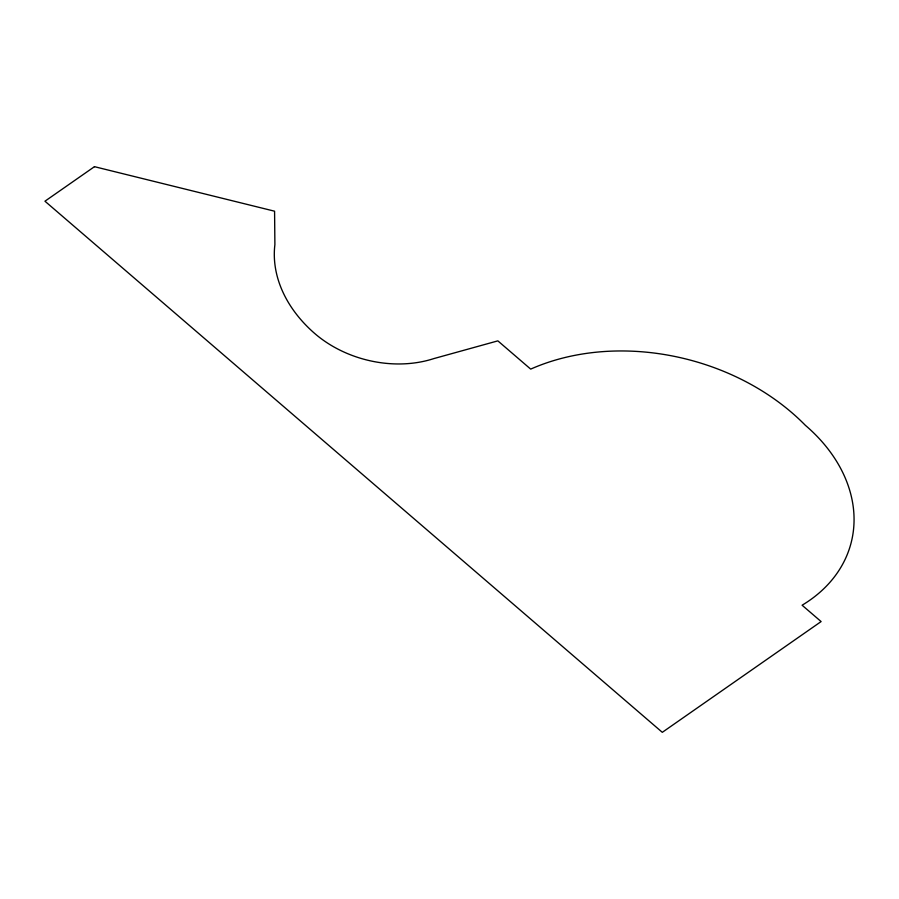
<?xml version="1.0" encoding="UTF-8"?>
<svg xmlns="http://www.w3.org/2000/svg" width="899" height="899" viewBox="0 0 899 899"><rect width="100%" height="100%" fill="white"/><g stroke="black" fill="none" stroke-linecap="round" stroke-linejoin="round"><path stroke-width="1.35" d="M94.462 166.675L44.95 201.207L662.305 732.325L821.113 621.569L802.099 605.218A160.618 121.59 14.7 0 0 805.324 425.283A207.972 157.437 14.7 0 0 530.691 369.118L497.855 340.867L433.824 358.6A102.059 77.258 14.7 0 1 313.672 332.574A136.322 103.194 14.7 0 1 274.892 244.64L274.577 211.198L94.462 166.675"/></g></svg>
